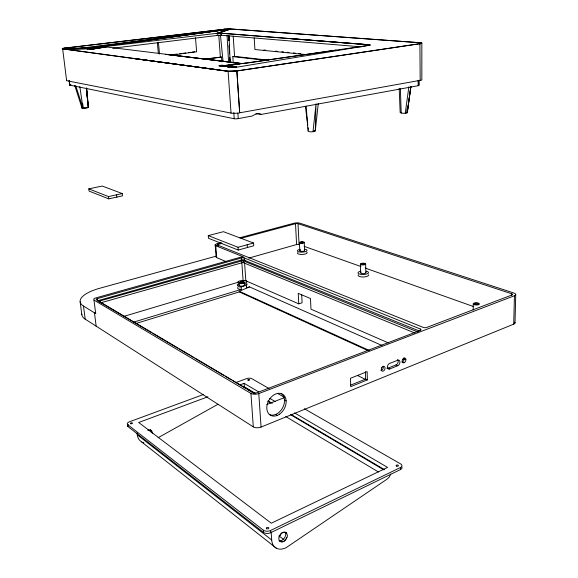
<?xml version="1.0" encoding="UTF-8"?>
<svg xmlns="http://www.w3.org/2000/svg" width="578" height="578" viewBox="0 0 578 578"><rect width="100%" height="100%" fill="white"/><g stroke="black" fill="none" stroke-linecap="round" stroke-linejoin="round"><path stroke-width="0.87" d="M228.621 40.301L228.621 35.793M407.28 109.141C409.499 114.249 402.794 113.642 400.171 112.645L399.196 88.304M473.201 310.068L473.266 303.876M511.718 295.293L511.761 293.769L298.01 223.672A1.785 0.513 -2.9 0 0 295.517 223.693L240.954 238.317M81.787 314.107A35.077 12.376 -7.2 0 0 82.452 316.491L82.827 317.055A35.077 12.376 -7.2 0 0 85.176 319.135L253.309 426.875A5.556 2.709 -4.4 0 0 261.061 427.07L513.712 324.15L514.442 295.741A5.52 1.929 2 0 0 513.791 292.995L299.888 223.173A4.162 1.199 -2.9 0 0 294.079 223.224L239.567 237.796M515.005 322.965L515.742 294.621M315.292 130.751L316.022 103.816L313.045 131.264L315.292 130.809L318.297 103.397M281.262 393.481C284.152 395.641 284.867 399.485 284.34 402.866A12.109 8.786 -60.8 0 1 269.211 414.462M405.864 359.689L405.814 360.311A2.514 1.676 -66.7 0 1 403.906 362.767A2.514 1.676 -66.7 0 1 402.216 361.351A2.514 1.676 -66.7 0 1 403.531 358.403L404.484 358.02A2.514 1.676 -66.7 0 1 405.799 359.126L405.864 359.689L404.123 358.909M315.277 130.411C316.513 132.008 308.125 132.535 308.255 130.852M408.856 86.873L405.279 113.115L407.439 112.616L407.129 112.125M407.201 109.553L407.317 112.197L410.814 86.613M279.21 536.948L279.499 536.174M390.75 473.974L389.456 476.807L387.397 478.924L286.233 547.626A17.405 11.56 -57.1 0 1 271.696 539.989L137.253 434.772L137.058 433.023M286.818 537.562L286.45 538.364M382.065 345.507L249.501 286.89L246.712 287.736L246.553 286.919M246.712 287.736L246.51 284.564L244.219 283.668M279.593 535.965C280.626 533.646 283.733 530.886 286.283 532.678M232.125 66.615L230.969 66.253M220.767 65.365L219.011 65.726L232.197 67.113M227.472 66.918L230.998 66.318M95.514 312.416L95.71 313.594L93.831 298.963A4.436 1.503 -7.4 0 1 96.071 297.843L240.318 257.275L243.511 256.914L215.76 245.751A4.4 1.337 -4.4 0 1 217.068 243.808L221.396 242.652M286.363 538.523C285.25 540.56 282.635 542.8 280.236 541.564M280.084 535.084C275.822 540.416 283.148 545.35 286.413 538.443C290.055 533.754 282.859 529.051 280.128 535.026M237.825 287.396C236.713 289.188 240.217 289.397 241.344 289.368L241.163 286.869L246.539 285.243M66.506 80.234L66.622 80.689L231.048 113.057A6.206 1.069 -3.6 0 0 232.761 113.252L233.469 113.274A6.206 1.069 -3.6 0 0 236.633 113.187L237.442 113.122A6.206 1.069 -3.6 0 0 239.682 112.818L421.839 80.046L421.846 43.054L420.322 43.574M255.866 113.591A13.496 10.859 -79.2 0 1 259.623 114.047L261.357 114.401L418.176 85.717L418.942 85.421L418.905 80.761M86.671 88.022L88.463 107.515L84.959 108.274L81.989 108.05L86.91 107.783M83.297 107.804L81.997 108.057L74.721 85.436M226.027 29.016L230.571 28.936L421.658 42.873L419.91 43.625L420.17 80.515M158.134 437.705L218.014 404.253M93.701 48.855L88.961 48.805M91.613 49.144L93.853 48.892L87.09 48.733M89.886 49.108L91.143 49.267M87.133 48.819C91.432 47.129 81.52 48.718 82.286 48.025M84.496 48.444L88.29 48.574L84.54 48.53L85.176 48.205M82.04 48.09L86.173 48.184L230.608 29.016L420.083 42.714A6.466 0.715 -2.3 0 1 420.95 43.545L419.91 43.625M203.593 394.449L129.494 421.774A4.256 1.972 -8.7 0 0 127.731 424.671L127.948 426.535L263.496 532.389A5.173 3.071 -4.7 0 0 270.728 532.699L400.547 469.538A4.725 2.507 1.2 0 0 401.898 467.154M127.731 424.671L263.337 530.17A5.18 3.063 -4.7 0 0 270.583 530.481L400.518 467.479A4.732 2.5 1.2 0 0 400.699 463.946L304.368 408.769M236.38 67.149L235.21 66.795M367.709 350.485L239.306 291.912L239.263 291.283L249.501 286.89M222.299 65.805L224.047 65.437L222.024 65.22M223.78 65.61L221.374 65.249M82.343 107.768L81.982 107.985L81.621 105.442M389.688 368.959L397.758 365.715A3.035 2.03 -66.5 0 0 399.918 362.435A3.035 2.03 -66.5 0 0 398.242 360.065L389.586 363.418A3.056 2.059 -66.1 0 0 387.383 367.095A3.056 2.059 -66.1 0 0 389.688 368.959L387.961 368.15A3.049 2.059 -66.2 0 1 386.827 368.237M350.709 385.1L365.657 379.074L367.377 379.919L367.146 371.647L350.463 378.279L350.745 386.639L367.377 379.919M387.961 368.15L396.017 364.913A3.027 2.03 -66.5 0 0 398.04 362.399A3.027 2.03 -66.5 0 0 397.505 359.595M266.812 404.528L284.362 397.635M99.091 301.47A1.481 0.506 -7.3 0 1 99.907 300.957L242.811 260.642L417.2 331.707L419.166 330.956L243.114 259.753A1.98 0.636 -4.1 0 0 241.64 259.948L97.617 300.762A2.218 0.759 -7.4 0 0 97.14 300.921M94.033 300.098L250.931 393.43A5.628 2.55 -4.3 0 0 258.785 393.582L514.442 295.741M207.899 396.783L138.684 422.496L271.284 523.213L387.571 467.407L294.52 412.873M239.978 384.876L244.118 383.337L258.85 391.971M235.593 382.65L246.546 378.619A3.865 1.705 -4.5 0 1 251.892 378.713L269.124 388.582M225.413 29.059L230.608 29.016L217.906 33.199L88.795 48.523L230.608 29.016L217.87 33.199M244.068 280.612A1.965 0.672 -4.1 0 1 245.831 280.792L298.768 303.855L302.099 302.764L301.702 294.903M217.212 33.271L230.608 29.016L83.543 47.851L85.949 47.88L84.8 48.126L85.898 47.786L82.589 47.873M136.3 323.377L239.306 291.912M133.525 322.163L241.344 289.368M123.764 316.412L238.786 282.078M95.442 312.546L94.474 312.821L96.143 326.158M101.02 302.735L242.941 262.506L414.715 332.957M248.815 258.091L296.586 244.545A1.77 0.549 -2.9 0 1 299.064 244.53L298.01 223.672M245.115 260.245L243.331 260.75L243.461 262.614M420.314 328.998A2.514 0.983 0.3 0 1 420.285 330.392L257.159 392.628A2.811 1.279 -4.3 0 1 253.243 392.549L96.338 299.729L96.237 299.158A2.218 0.751 -7.4 0 1 97.35 298.602L241.496 257.961A1.98 0.629 -4 0 1 244.234 257.947L420.314 328.998L420.329 330.623M247.384 247.529L253.742 245.766L253.561 243.02L223.448 231.677L208.261 235.614L208.477 238.273L238.223 250.043L247.384 247.529L247.196 244.769L253.561 243.02M216.266 256.126L99.821 288.234A35.236 11.994 -7 0 0 83.492 306.037L85.176 319.135M208.261 235.614L238.02 247.268L247.196 244.769M221.894 243.425L218.433 244.35L217.068 243.808M511.761 293.769A2.363 0.831 2 0 1 512.029 294.946L426.81 327.43A2.5 0.975 0.5 0 1 423.277 327.401L217.877 245.18L215.76 245.751L216.707 257.651L226.258 261.661M90.493 48.74L91.151 48.458L87.798 48.545M90.125 49.043L89.727 49.072L90.667 49.275M87.249 48.762L88.29 48.574L62.699 48.899A4.841 0.455 -4.4 0 1 64.057 48.256L65.126 48.111M239.588 283.993C235.499 284.571 238.418 287.7 241.163 286.869M84.626 48.422L85.667 48.234L84.8 48.126M227.732 66.918L232.154 66.672M227.566 66.232L228.194 65.964L226.157 65.74M219.676 65.524L219.04 65.784L219.864 65.95M116.857 197.091L122.493 195.841L122.247 193.572L102.255 186.044L88.802 188.861L89.07 191.072L108.743 198.861L116.857 197.091L116.597 194.815L122.247 193.572M88.802 188.861L108.483 196.571L116.597 194.815M405.937 112.681L407.259 112.703L410.879 86.505L407.23 112.717L407.215 108.592M90.081 48.949L90.486 48.978M93.506 49.014L91.093 49.173M70.964 84.67L69.692 85.089L234.227 118.736A2.89 0.513 -3.6 0 0 238.244 118.627L252.326 115.99A13.525 10.874 -79.1 0 1 261.27 114.357L261.357 114.401M82.235 47.938L83.03 47.815M419.91 43.733L420.914 43.552L234.617 71.289A6.293 0.816 -3.6 0 1 228.137 71.332L62.699 48.899L83.08 47.902M231.785 66.766L231.287 66.853L233.946 66.896M236.041 67.301L234.914 67.409M222.913 65.784L241.785 63.421A3.967 0.484 -3.5 0 0 244.826 63.255L245.751 63.147L244.877 63.37A3.967 0.491 -3.5 0 1 240.275 63.457L165.64 54.354L240.231 63.349L222.913 65.784L224.885 65.885M227.942 66.521L230.347 66.268M232.168 67.055L233.266 66.896M224.264 65.899L223.13 66.253L241.785 63.421L224.293 65.957M218.629 33.054L369.277 44.759A3.641 0.405 -2.6 0 1 368.974 45.344L235.542 67.388L236.633 66.976L234.581 66.802M89.489 48.762L107.154 46.558L92.704 49.137M369.602 45.344L369.638 45.337A3.641 0.405 -2.6 0 0 369.313 44.86L220.16 33.076L217.169 33.184L217.335 35.446L112.739 48.241M93.752 48.949L105.716 47.085L89.995 48.711M234.617 71.289L420.914 43.552M336.129 50.098L226.807 65.784M203.377 59.252L221.511 57.049L221.865 61.889M205.414 59.267L221.511 57.049M233.259 63.089L232.818 56.622L234.581 56.377L268.611 60.199M236.178 71.123L236.886 70.964L239.682 112.818L236.843 70.906L228.086 71.217L133.8 58.537M230.608 29.016L87.408 48.458L62.699 48.899L82.791 48.256M245.758 63.262L368.974 45.344M174.426 54.426L177.063 54.079M179.693 53.74L181.449 53.508M183.197 53.277L185.834 52.93M188.464 52.584L190.22 52.352M191.975 52.121L194.605 51.774M171.175 55.141L196.636 51.789L195.501 37.686M236.843 70.906L228.086 71.217L62.648 48.812L66.622 80.689M90.847 48.675L106.46 46.659L91.194 48.552M105.716 47.085L90.009 48.805L105.543 46.861L240.231 63.349M224.018 29.189L224.849 29.189L65.076 48.025A4.841 0.455 -4.4 0 0 62.648 48.812M64.057 48.256L224.936 29.182M217.335 35.446L221.417 35.272L361.272 46.847M230.687 66.925L227.761 66.976M234.256 67.46L234.943 67.467M224.9 29.102L225.449 29.138M221.403 65.307L220.175 65.437M221.649 65.856L222.328 65.856M83.723 48.126L85.631 48.241M86.173 48.184L88.528 48.162L87.372 48.465M89.012 48.892L87.112 48.783M221.677 65.914L220.377 65.906M225.499 65.776L226.186 65.798M233.917 66.838L234.61 66.86M233.591 67.496L234.292 67.525M88.485 48.92L62.699 48.899L83.254 48.249M88.239 48.487L62.699 48.899L85.667 48.234M233.62 67.561L231.966 67.46M62.699 48.899L84.995 48.588M84.229 108.108L83.203 107.978M219.835 65.892L220.406 65.964M223.968 66.419L228.166 65.906L227.783 65.834M232.992 67.568L231.54 67.33M287.887 38.394L369.277 44.759M263.886 49.99L265.678 50.163M275.533 51.131L277.324 51.312M281.797 51.753L283.588 51.926M287.172 52.28L288.964 52.461M293.443 52.901L295.235 53.075M298.812 53.429L300.603 53.61M305.899 54.585L254.905 49.527L254.197 37.946M232.818 56.622L265.916 60.365M133.742 58.443L217.198 69.692M87.697 107.212L88.463 107.515M223.252 66.326L228.44 66.434M304.151 246.344L360.983 266.552M365.224 268.062L473.787 306.665M240.549 260.259L241.662 260.707L241.792 262.578M388.409 342.913L310.971 309.172L310.465 298.515L298.226 293.349L298.768 303.855M402.324 361.922L404.073 362.709M239.263 291.283L369.328 350.499M396.017 364.913L397.758 365.715M357.84 375.628L365.354 379.341M277.743 393.517L284.008 397.1M284.506 399.976L286.146 400.922M269.702 398.336L275.135 401.515M244.118 383.337L244.371 386.848L255.216 393.257M268.38 401.038L272.252 403.328M290.842 414.31L384.558 469.69M254.472 393.351L244.407 387.39L244.371 386.848M267.636 401.139L270.735 402.974M290.871 414.881L383.792 469.863M151.299 332.545L99.235 301.716A1.481 0.506 -7.3 0 1 99.113 301.6M152.852 333.463L177.721 348.187M179.274 349.105L189.374 355.087M190.928 356.005L193.262 357.385M194.815 358.309L223.563 375.332M225.117 376.249L231.337 379.934M232.891 380.851L246.098 388.676M247.659 389.594L253.872 393.278M285.705 416.514L378.431 471.98M275.583 414.469L277.202 415.452M83.492 306.037L95.71 313.594M280.128 541.499L279.68 541.102M278.957 535.842L283.95 539.686M141.827 442.062L276.385 548.226M286.399 532.779L286.76 533.227M75.725 85.638L83.001 108.303L82.806 103.939M83.001 108.303L79.829 86.613M305.357 106.287L307.807 125.014M308.161 127.687L308.392 129.472M80.147 301.767L81.823 314.721M99.907 300.957L100.073 302.308M97.35 298.602L97.617 300.762M69.281 80.429L69.866 85.147M69.317 80.999L69.606 83.362M69.085 80.299L69.692 85.089M108.483 196.571L108.743 198.861M220.413 34.694L223.021 61.347M86.425 88.304L88.29 107.66L86.519 88.167M86.375 88.42L86.714 92.01M86.967 94.705L87.307 98.303M87.56 100.998L87.899 104.589M158.408 42.158L159.521 54.094M157.368 42.895L158.321 53.104M215.161 244.783L216.107 256.654M218.571 246.098L218.433 244.35A1.886 0.571 -4.4 0 0 217.877 245.18M221.258 33.018L221.417 35.272M218.751 34.976L220.355 56.919M306.203 106.251L307.987 131.155M241.496 257.961L241.64 259.948M241.77 261.812L243.114 280.792M228.086 71.217L231.048 113.057M250.931 393.43L253.309 426.875M238.02 247.268L238.223 250.043M263.337 530.17L263.496 532.389M244.234 257.947L244.378 259.941M244.566 262.665L245.831 280.792M233.801 112.573L234.227 118.736M270.583 530.481L270.728 532.699M258.785 393.582L261.061 427.07M233.201 36.139L234.581 56.377M237.883 113.339L238.244 118.627M271.161 531.998L271.696 539.989M407.215 110.434L407.317 112.197M227.067 35.489L228.577 62.222M228.7 35.388L228.953 40.518L228.787 36.97M295.517 223.693L296.586 244.545M299.411 242.746L299.816 250.816M304.223 242.326L304.62 250.39M229.155 44.947L229.574 53.812M229.741 57.352L229.993 62.67M229.199 45.994L229.531 53.212M229.777 58.624L229.943 62.236M229.004 35.915L230.189 62.648M400.388 88.73L401.19 113.086M360.383 264.059L360.636 272.715M365.657 264.045A2.644 0.867 -1.5 0 1 361.561 264.818A2.644 0.867 -1.5 0 1 361.842 263.308A2.644 0.867 -1.5 0 1 365.657 264.045L365.888 272.715M365.448 371.64L365.657 379.074M400.518 467.479L400.547 469.538M418.826 80.667L418.848 85.522M418.551 80.963L418.588 85.623M418.132 80.277L418.176 85.717M216.707 257.651A4.386 1.38 -4.5 0 1 216.49 256.285M306.788 252.109A4.848 1.539 -2.8 0 1 302.359 254.443A4.848 1.539 -2.8 0 1 297.858 252.514M305.133 249.263A4.848 1.524 -2.8 0 1 305.516 251.582A4.848 1.524 -2.8 0 1 298.147 251.618A4.848 1.524 -2.8 0 1 300.35 249.284M304.447 250.209A2.428 0.766 -2.8 0 1 303.529 251.184A2.428 0.766 -2.8 0 1 300.437 251.199A2.428 0.766 -2.8 0 1 300.293 250.223M368.489 274.716A5.26 1.792 -1.4 0 1 362.998 276.985A5.26 1.792 -1.4 0 1 358.36 274.716M366.17 271.176A5.267 1.777 -1.5 0 1 367.081 273.864A5.267 1.777 -1.5 0 1 359.025 273.878A5.267 1.777 -1.5 0 1 360.939 271.176M365.621 272.267A2.63 0.889 -1.5 0 1 364.826 273.401A2.63 0.889 -1.5 0 1 361.445 273.401A2.63 0.889 -1.5 0 1 361.077 272.274M246.51 283.502A4.595 1.59 -4.2 0 1 246.438 285.091M238.194 285.351A4.595 1.59 -4.2 0 1 238.273 284.181M239.653 283.509A4.602 1.575 -4.1 0 1 239.111 281.132A4.602 1.575 -4.1 0 1 246.105 280.915A4.602 1.575 -4.1 0 1 244.248 283.365M240.708 282.346A1.72 0.585 -4.2 0 1 242.644 281.45A1.72 0.585 -4.2 0 1 243.627 282.346M244.277 284.607A2.666 0.925 -4.2 0 1 243.685 285.814A2.666 0.925 -4.2 0 1 240.26 286.038A2.666 0.925 -4.2 0 1 239.668 284.903M417.2 331.707A1.669 0.657 0.3 0 1 417.619 332.003M514.687 322.156A5.469 2.059 2.5 0 1 513.712 324.15M383.048 366.163A2.55 1.734 -65.9 0 1 383.098 368.475L382.809 369.075A2.55 1.734 -65.9 0 1 380.996 370.404M403.863 357.869A2.507 1.676 -66.7 0 1 403.762 360.448A2.507 1.676 -66.7 0 1 401.855 362.038M404.246 359.567A5.78 2.435 0.3 0 1 403.039 359.176M127.948 426.535A4.248 1.98 -8.7 0 1 128.114 424.519M143.843 442.871A14.132 10.888 -53 0 1 137.253 434.772M150.331 429.75A4.386 3.374 -52.8 0 1 151.292 432.517M147.737 430.27A4.393 3.381 -52.8 0 1 152.303 433.283M285.315 532.165A5.39 3.584 -56.9 0 1 282.317 540.083L281.443 540.517A5.39 3.584 -56.9 0 1 279.001 540.567M406.197 112.414A2.341 0.419 -1.9 0 1 406.124 112.594M314.381 130.903A2.485 0.484 -2.8 0 1 313.457 131.271M381.791 367.68L381.494 368.28A2.558 1.734 -66 0 0 383.048 371.163A2.558 1.734 -66 0 0 384.926 367.276A2.558 1.734 -66 0 0 381.783 367.68M300.358 243.201A2.435 0.744 -2.8 0 0 304.23 242.522A2.435 0.744 -2.8 0 0 300.871 241.893A2.435 0.744 -2.8 0 0 300.358 243.201M300.907 242.948A1.517 0.47 -2.8 0 0 303.327 242.529A1.517 0.47 -2.8 0 0 301.232 242.131A1.517 0.47 -2.8 0 0 300.907 242.948M362.11 264.529A1.647 0.542 -1.5 0 0 364.667 264.052A1.647 0.542 -1.5 0 0 362.283 263.582A1.647 0.542 -1.5 0 0 362.11 264.529M240.47 283.603A2.673 0.918 -4.2 0 0 244.458 282.548A2.673 0.918 -4.2 0 0 240.455 282.013A2.673 0.918 -4.2 0 0 240.47 283.603M240.715 283.227A1.669 0.571 -4.2 0 0 243.432 282.721A1.669 0.571 -4.2 0 0 241.243 282.216A1.669 0.571 -4.2 0 0 240.715 283.227M474.271 304.678A3.063 1.113 1.4 0 0 479.328 304.194A3.063 1.113 1.4 0 0 475.391 302.814A3.063 1.113 1.4 0 0 474.271 304.678M279.542 414.166A12.138 8.786 -60.8 0 0 282.895 394.42A12.138 8.786 -60.8 0 0 266.978 405.518A12.138 8.786 -60.8 0 0 279.542 414.166M475.044 304.382A1.915 0.694 1.4 0 0 478.201 304.079A1.915 0.694 1.4 0 0 475.745 303.219A1.915 0.694 1.4 0 0 475.044 304.382M266.733 528.783A1.293 0.766 -4.7 0 0 268.821 528.198A1.293 0.766 -4.7 0 0 267.087 527.454A1.293 0.766 -4.7 0 0 266.733 528.783M130.903 423.782A1.062 0.491 -8.7 0 0 132.514 423.183A1.062 0.491 -8.7 0 0 130.968 422.908A1.062 0.491 -8.7 0 0 130.903 423.782M248.121 380.252A0.968 0.426 -4.5 0 0 249.682 379.89A0.968 0.426 -4.5 0 0 248.388 379.5A0.968 0.426 -4.5 0 0 248.121 380.252M396.66 466.128A1.185 0.629 1.2 0 0 398.444 465.63A1.185 0.629 1.2 0 0 396.681 465.052A1.185 0.629 1.2 0 0 396.66 466.128"/></g></svg>
